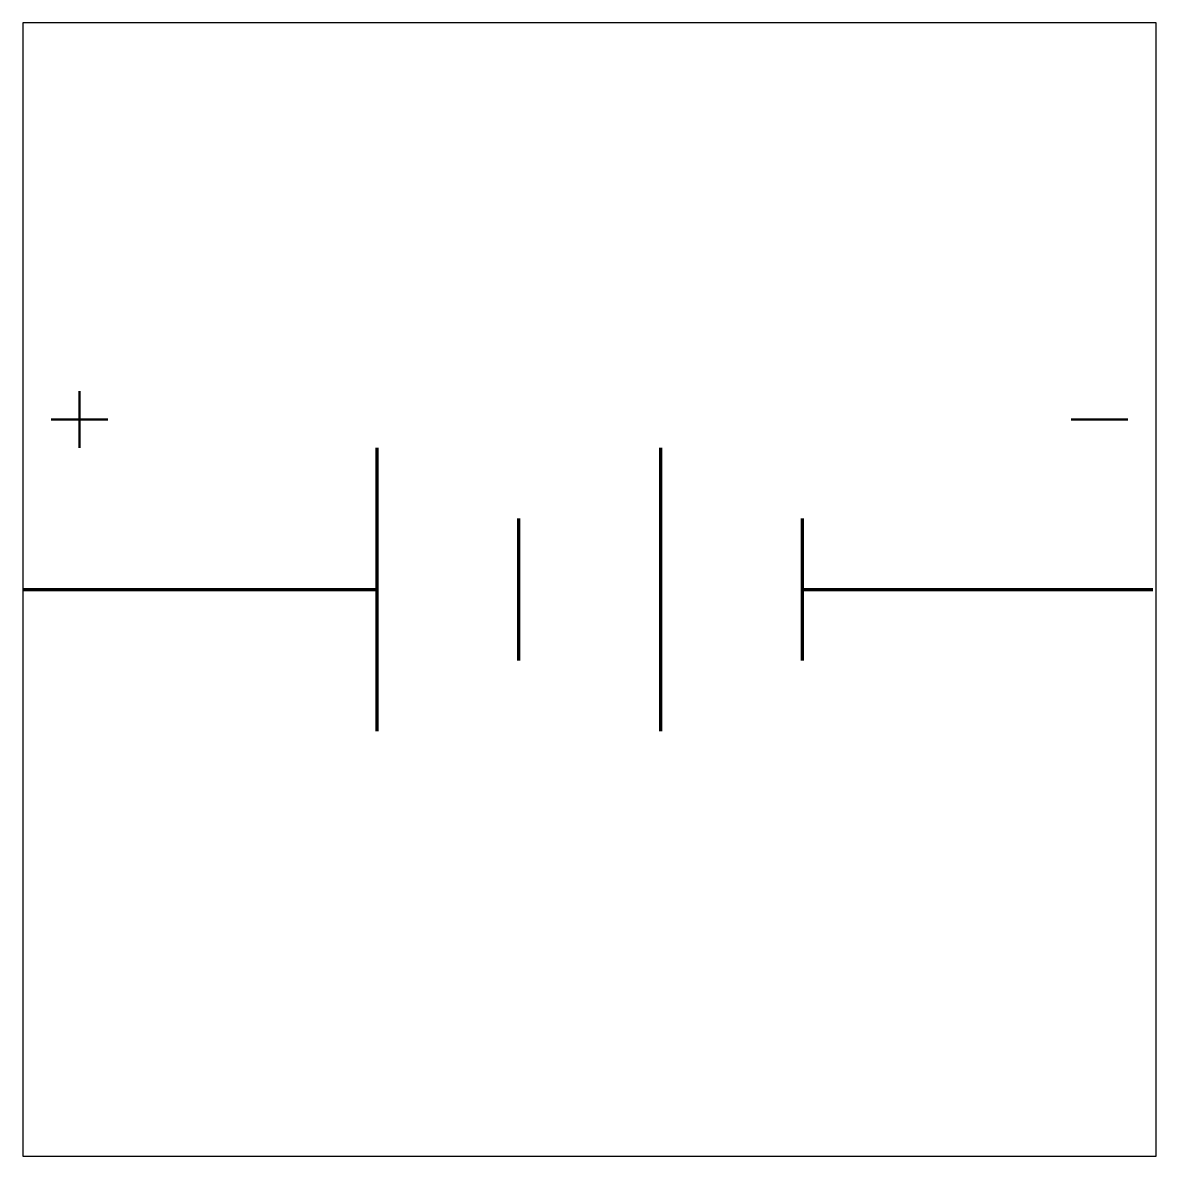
# Model space of a CAD drawing. Header units: centimetres. Extents: x -11.5 to -9.5, y -15.85 to -13.85.
import ezdxf

# ---------------------------------------------------------------- set-up
doc = ezdxf.new("R2010")
doc.units = ezdxf.units.CM
doc.header["$MEASUREMENT"] = 0
doc.layers.add('Layer 1', color=7, linetype='Continuous')

msp = doc.modelspace()

# ---------------------------------------------------------------- linework, layer by layer
at = {"layer": 'Layer 1', "color": 7}
msp.add_open_spline([(-11.5, -13.85), (-11.5, -13.85), (-9.5, -13.85), (-9.5, -13.85), (-9.5, -13.85), (-9.5, -13.85), (-9.5, -15.85), (-9.5, -15.85), (-9.5, -15.85), (-9.5, -15.85), (-11.5, -15.85), (-11.5, -15.85), (-11.5, -15.85), (-11.5, -15.85), (-11.5, -13.85), (-11.5, -13.85)], degree=3, knots=[0, 0, 0, 0, 0.25, 0.25, 0.25, 0.25, 0.5, 0.5, 0.5, 0.5, 0.75, 0.75, 0.75, 0.75, 1, 1, 1, 1], dxfattribs=at)
at = {"layer": 'Layer 1', "color": 250, "lineweight": 50}
for points in [[(-11.40001, -14.59999), (-11.40001, -14.59999), (-11.40003, -14.49998), (-11.40003, -14.49998)], [(-11.45002, -14.55), (-11.45002, -14.55), (-11.35001, -14.54998), (-11.35001, -14.54998)], [(-9.65002, -14.55), (-9.65002, -14.55), (-9.55001, -14.54998), (-9.55001, -14.54998)]]:
    msp.add_open_spline(points, degree=3, dxfattribs=at)
at = {"layer": 'Layer 1', "color": 250, "lineweight": 106}
for points in [[(-10.875, -14.6), (-10.875, -14.6), (-10.875, -15.1), (-10.875, -15.1)], [(-10.375, -14.6), (-10.375, -14.6), (-10.375, -15.1), (-10.375, -15.1)], [(-10.625, -14.725), (-10.625, -14.725), (-10.625, -14.975), (-10.625, -14.975)], [(-10.125, -14.725), (-10.125, -14.725), (-10.125, -14.975), (-10.125, -14.975)], [(-11.5, -14.85), (-11.5, -14.85), (-10.87502, -14.84998), (-10.87502, -14.84998)], [(-10.125, -14.85), (-10.125, -14.85), (-9.50622, -14.85), (-9.50622, -14.85)]]:
    msp.add_open_spline(points, degree=3, dxfattribs=at)

doc.saveas('drawing.dxf')
